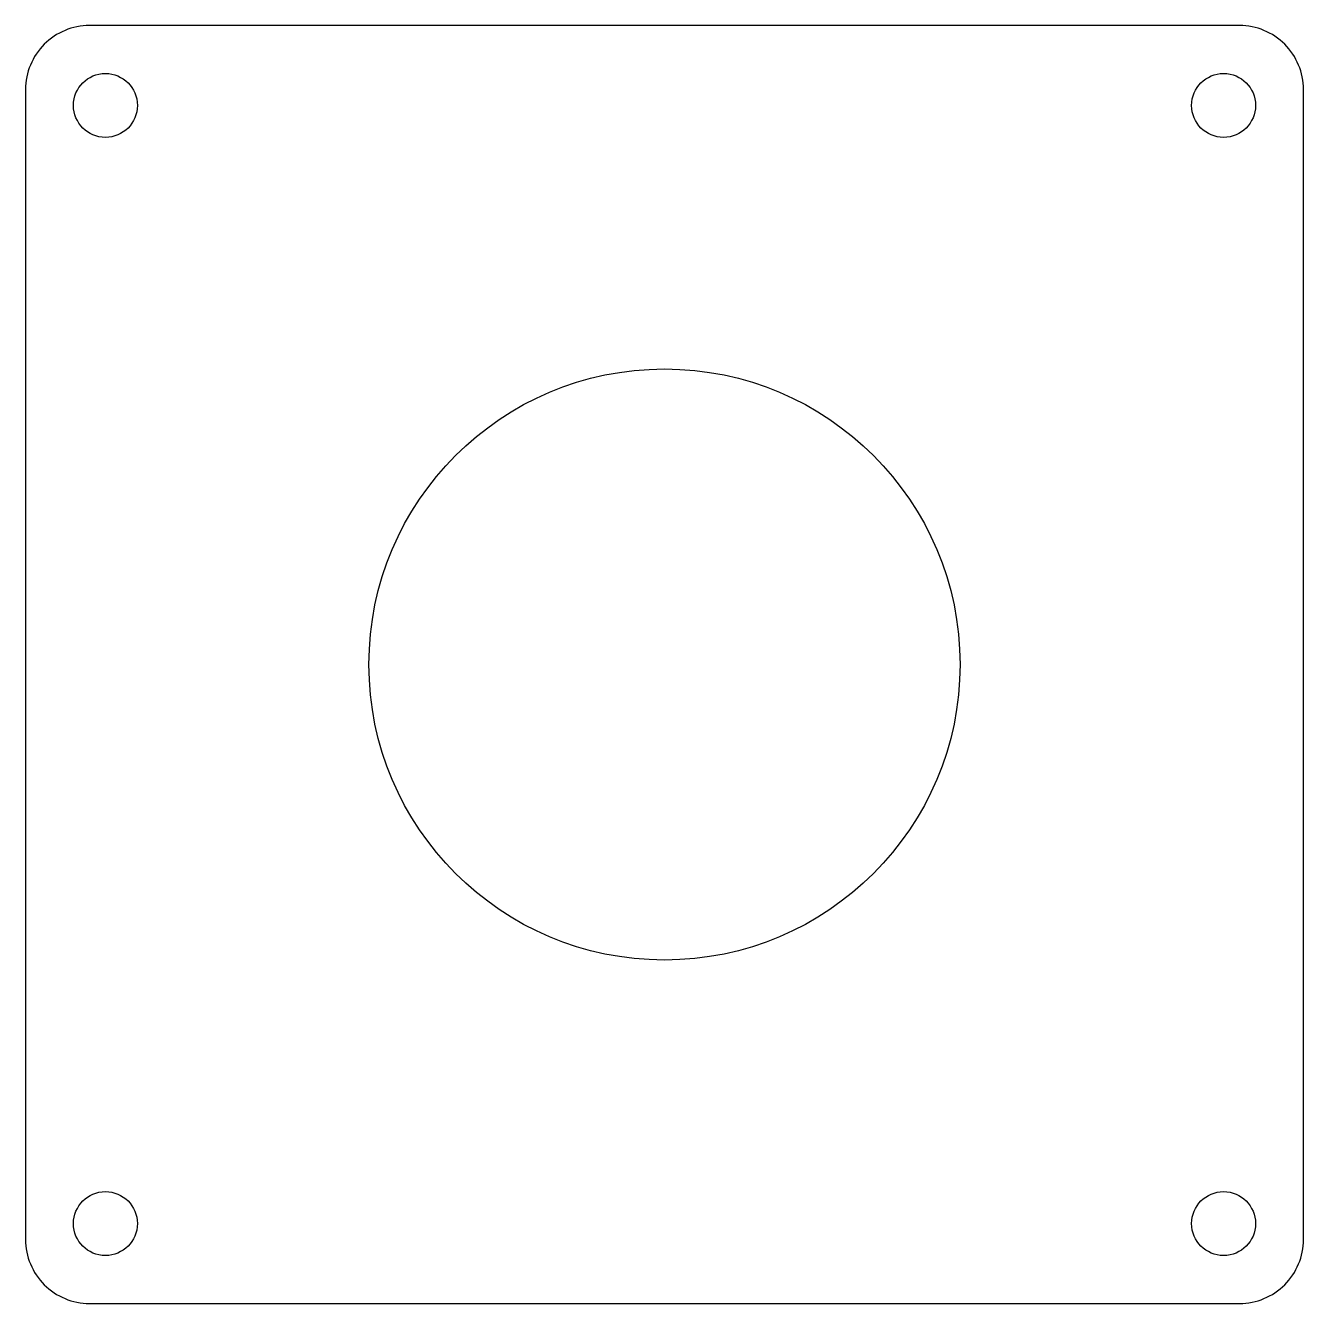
# Model space of a CAD drawing. Header units: millimetres. Extents: x -40 to 40, y -40 to 40.
import ezdxf

# ---------------------------------------------------------------- set-up
doc = ezdxf.new("R2010")
doc.units = ezdxf.units.MM

msp = doc.modelspace()

# ---------------------------------------------------------------- linework, layer by layer
msp.add_lwpolyline([(36, 40), (-36, 40, 0.414214), (-40, 36), (-40, -36, 0.414214), (-36, -40), (36, -40, 0.414214), (40, -36), (40, 36, 0.414214)], format="xyb", close=True)
for centre, radius in [((-35, 35), 2), ((35, 35), 2), ((0, 0), 18.5), ((-35, -35), 2), ((35, -35), 2)]:
    msp.add_circle(centre, radius)

doc.saveas('drawing.dxf')
